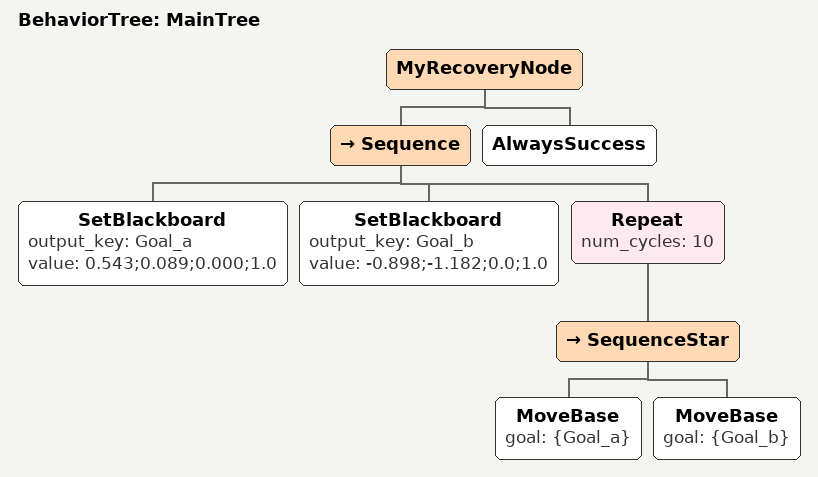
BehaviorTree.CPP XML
<root main_tree_to_execute = "MainTree">

    <BehaviorTree ID="MainTree">
        <MyRecoveryNode>
            <Sequence>
                <SetBlackboard output_key="Goal_a" value="0.543;0.089;0.000;1.0" />
                <SetBlackboard output_key="Goal_b" value="-0.898;-1.182;0.0;1.0" />
                <Repeat num_cycles="10">
                    <SequenceStar>
                        <MoveBase goal="{Goal_a}" />
                        <MoveBase goal="{Goal_b}" />
                    </SequenceStar>
                </Repeat>
            </Sequence>
            <AlwaysSuccess/>
        </MyRecoveryNode>
    </BehaviorTree>

</root>
